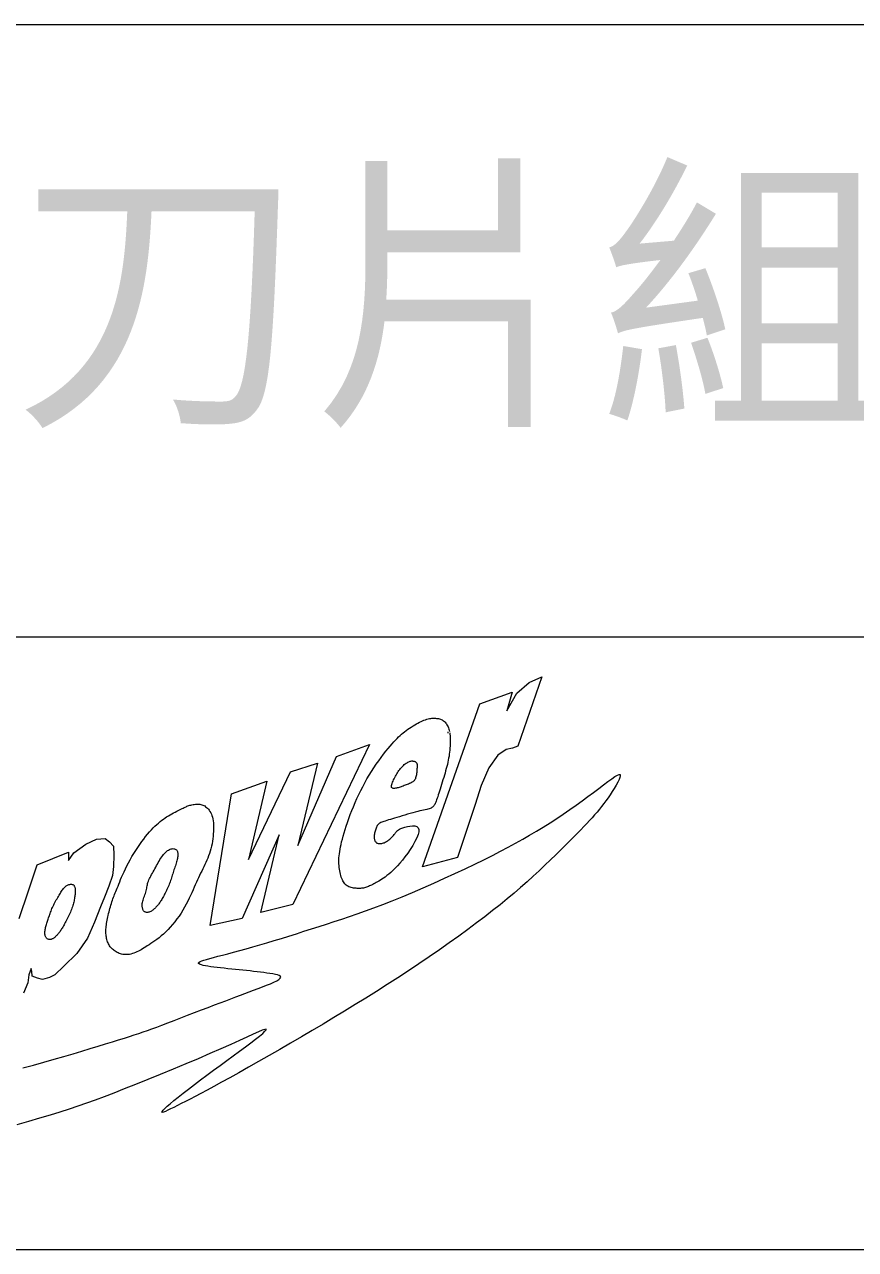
# Model space of a CAD drawing. Header units: millimetres. Extents: x 150 to 4305, y 150 to 3000.
# Drawn here: x 1158.7 to 1362.3, y 153.4 to 453.3 of the extents above; entities that cross this region are included whole.
import ezdxf
from ezdxf.enums import TextEntityAlignment as Align

# ---------------------------------------------------------------- set-up
doc = ezdxf.new("R2010")
doc.units = ezdxf.units.MM
doc.header["$LTSCALE"] = 15
for name, color, linetype, lineweight in [('圖框層', 7, 'Continuous', 20), ('標題 (ISO)', 7, 'Continuous', 40), ('輪廓線層', 7, 'Continuous', 13)]:
    doc.layers.add(name, color=color, linetype=linetype, lineweight=lineweight)
doc.styles.add('文字型式61', font='kaiu.ttf')
doc.styles.add('文字型式85', font='kaiu.ttf')
doc.styles.add('文字型式88', font='kaiu.ttf')

# ---------------------------------------------------------------- blocks, each defined once
blk = doc.blocks.new('標題欄框 ISO')
at = {"layer": '圖框層', "color": 7}
for p, q in [((85.948, 35.033), (362.948, 35.033)), ((85.948, 25.035), (202.948, 25.035)), ((85.948, 15.035), (362.948, 15.035))]:
    blk.add_line(p, q, dxfattribs=at)
at = {"layer": '輪廓線層', "color": 116}
for p, q in [((161.24, 24.118), (161.437, 24.289)), ((161.648, 24.381), (161.253, 23.252)), ((161.437, 24.289), (161.648, 24.381)), ((160.635, 23.941), (161.161, 24.131)), ((161.161, 24.132), (161.076, 23.83)), ((161.076, 23.83), (161.24, 24.118)), ((159.696, 21.282), (160.635, 23.941)), ((159.542, 23.582), (159.57, 23.599)), ((159.57, 23.599), (159.597, 23.614)), ((159.597, 23.614), (159.623, 23.629)), ((159.623, 23.629), (159.649, 23.642)), ((159.649, 23.642), (159.673, 23.654)), ((159.673, 23.654), (159.698, 23.665)), ((159.698, 23.665), (159.721, 23.674)), ((159.721, 23.674), (159.744, 23.683)), ((159.744, 23.683), (159.767, 23.69)), ((159.767, 23.69), (159.789, 23.696)), ((159.789, 23.696), (159.81, 23.701)), ((159.81, 23.701), (159.831, 23.704)), ((159.831, 23.704), (159.851, 23.707)), ((159.851, 23.707), (159.871, 23.708)), ((159.871, 23.708), (159.89, 23.708)), ((159.89, 23.708), (159.909, 23.708)), ((159.909, 23.708), (159.927, 23.706)), ((159.927, 23.706), (159.944, 23.704)), ((159.944, 23.704), (159.96, 23.701)), ((159.96, 23.701), (159.975, 23.697)), ((159.975, 23.697), (159.99, 23.692)), ((159.99, 23.692), (160.004, 23.687)), ((160.004, 23.687), (160.017, 23.68)), ((160.017, 23.68), (160.03, 23.672)), ((160.03, 23.672), (160.042, 23.663)), ((160.042, 23.663), (160.054, 23.653)), ((160.054, 23.653), (160.066, 23.642)), ((160.066, 23.642), (160.077, 23.629)), ((160.077, 23.629), (160.087, 23.616)), ((160.087, 23.616), (160.097, 23.601)), ((160.097, 23.601), (160.106, 23.585)), ((159.281, 23.379), (159.306, 23.403)), ((159.306, 23.403), (159.33, 23.425)), ((159.33, 23.425), (159.354, 23.447)), ((159.354, 23.447), (159.379, 23.467)), ((159.379, 23.467), (159.405, 23.487)), ((159.405, 23.487), (159.431, 23.507)), ((159.431, 23.507), (159.459, 23.527)), ((159.459, 23.527), (159.487, 23.546)), ((159.487, 23.546), (159.514, 23.564)), ((159.514, 23.564), (159.542, 23.582)), ((160.106, 23.585), (160.114, 23.569)), ((160.108, 23.486), (160.112, 23.465)), ((160.114, 23.569), (160.121, 23.551)), ((160.121, 23.551), (160.128, 23.532)), ((160.128, 23.532), (160.134, 23.512)), ((160.134, 23.512), (160.138, 23.492)), ((160.142, 23.47), (160.145, 23.447)), ((160.145, 23.447), (160.147, 23.423)), ((160.147, 23.423), (160.149, 23.398)), ((160.149, 23.398), (160.15, 23.372)), ((158.832, 23.281), (157.577, 20.666)), ((158.29, 23.081), (158.832, 23.281)), ((159.099, 23.169), (159.135, 23.214)), ((159.135, 23.214), (159.169, 23.254)), ((159.169, 23.254), (159.2, 23.291)), ((159.2, 23.291), (159.229, 23.323)), ((159.229, 23.323), (159.256, 23.352)), ((159.256, 23.352), (159.281, 23.379)), ((160.145, 23.222), (160.143, 23.189)), ((160.148, 23.254), (160.145, 23.222)), ((160.149, 23.285), (160.148, 23.254)), ((160.15, 23.315), (160.149, 23.285)), ((160.15, 23.372), (160.15, 23.344)), ((160.15, 23.344), (160.15, 23.315)), ((161.063, 23.199), (160.925, 23.107)), ((161.168, 23.219), (161.063, 23.199)), ((161.253, 23.252), (161.168, 23.219)), ((157.662, 21.628), (158.29, 23.081)), ((158.942, 22.959), (158.982, 23.015)), ((158.982, 23.015), (159.022, 23.069)), ((159.022, 23.069), (159.061, 23.121)), ((159.061, 23.121), (159.099, 23.169)), ((159.471, 22.997), (159.484, 23.002)), ((159.484, 23.002), (159.497, 23.006)), ((159.497, 23.006), (159.509, 23.008)), ((159.509, 23.008), (159.52, 23.01)), ((159.52, 23.01), (159.531, 23.01)), ((159.531, 23.01), (159.541, 23.009)), ((159.541, 23.009), (159.551, 23.008)), ((159.551, 23.008), (159.56, 23.006)), ((159.56, 23.006), (159.569, 23.003)), ((159.569, 23.003), (159.577, 22.999)), ((159.577, 22.999), (159.584, 22.995)), ((160.118, 23.022), (160.111, 22.988)), ((160.124, 23.056), (160.118, 23.022)), ((160.13, 23.089), (160.124, 23.056)), ((160.135, 23.123), (160.13, 23.089)), ((160.139, 23.156), (160.135, 23.123)), ((160.143, 23.189), (160.139, 23.156)), ((160.925, 23.107), (160.78, 22.897)), ((156.856, 21.4), (157.541, 22.832)), ((157.541, 22.832), (157.983, 22.974)), ((157.983, 22.974), (157.662, 21.628)), ((158.825, 22.779), (158.863, 22.84)), ((158.863, 22.84), (158.902, 22.9)), ((158.902, 22.9), (158.942, 22.959)), ((159.266, 22.78), (159.277, 22.799)), ((159.277, 22.799), (159.288, 22.818)), ((159.288, 22.818), (159.3, 22.837)), ((159.3, 22.837), (159.313, 22.855)), ((159.313, 22.855), (159.326, 22.872)), ((159.326, 22.872), (159.34, 22.889)), ((159.34, 22.889), (159.354, 22.906)), ((159.354, 22.906), (159.369, 22.921)), ((159.369, 22.921), (159.384, 22.936)), ((159.384, 22.936), (159.399, 22.95)), ((159.399, 22.95), (159.415, 22.962)), ((159.415, 22.962), (159.429, 22.973)), ((159.429, 22.973), (159.444, 22.982)), ((159.444, 22.982), (159.458, 22.99)), ((159.458, 22.99), (159.471, 22.997)), ((159.584, 22.995), (159.59, 22.99)), ((159.59, 22.99), (159.596, 22.985)), ((159.596, 22.985), (159.6, 22.979)), ((159.6, 22.803), (159.597, 22.784)), ((159.6, 22.979), (159.604, 22.972)), ((159.602, 22.823), (159.6, 22.803)), ((159.604, 22.843), (159.602, 22.823)), ((159.604, 22.972), (159.606, 22.965)), ((159.606, 22.862), (159.604, 22.843)), ((159.606, 22.965), (159.608, 22.957)), ((159.607, 22.88), (159.606, 22.862)), ((159.608, 22.897), (159.607, 22.88)), ((159.608, 22.957), (159.609, 22.948)), ((159.609, 22.912), (159.608, 22.897)), ((159.609, 22.948), (159.61, 22.937)), ((159.61, 22.926), (159.609, 22.912)), ((159.61, 22.937), (159.61, 22.926)), ((160.065, 22.813), (160.054, 22.776)), ((160.075, 22.849), (160.065, 22.813)), ((160.085, 22.885), (160.075, 22.849)), ((160.094, 22.92), (160.085, 22.885)), ((160.103, 22.954), (160.094, 22.92)), ((160.111, 22.988), (160.103, 22.954)), ((160.78, 22.897), (160.655, 22.608)), ((156.578, 22.476), (157.156, 22.682)), ((157.156, 22.682), (156.856, 21.4)), ((158.72, 22.59), (158.754, 22.654)), ((158.754, 22.654), (158.789, 22.717)), ((158.789, 22.717), (158.825, 22.779)), ((159.189, 22.597), (159.191, 22.611)), ((159.191, 22.611), (159.195, 22.627)), ((159.195, 22.627), (159.201, 22.644)), ((159.201, 22.644), (159.208, 22.662)), ((159.208, 22.662), (159.216, 22.681)), ((159.216, 22.681), (159.225, 22.701)), ((159.225, 22.701), (159.235, 22.721)), ((159.235, 22.721), (159.245, 22.741)), ((159.245, 22.741), (159.256, 22.761)), ((159.256, 22.761), (159.266, 22.78)), ((159.379, 22.601), (159.362, 22.595)), ((159.396, 22.608), (159.379, 22.601)), ((159.414, 22.614), (159.396, 22.608)), ((159.431, 22.62), (159.414, 22.614)), ((159.449, 22.627), (159.431, 22.62)), ((159.466, 22.633), (159.449, 22.627)), ((159.483, 22.64), (159.466, 22.633)), ((159.499, 22.647), (159.483, 22.64)), ((159.514, 22.654), (159.499, 22.647)), ((159.527, 22.662), (159.514, 22.654)), ((159.539, 22.67), (159.527, 22.662)), ((159.55, 22.678), (159.539, 22.67)), ((159.559, 22.687), (159.55, 22.678)), ((159.567, 22.697), (159.559, 22.687)), ((159.574, 22.708), (159.567, 22.697)), ((159.58, 22.72), (159.574, 22.708)), ((159.585, 22.733), (159.58, 22.72)), ((159.59, 22.749), (159.585, 22.733)), ((159.594, 22.766), (159.59, 22.749)), ((159.597, 22.784), (159.594, 22.766)), ((160.008, 22.624), (159.996, 22.587)), ((160.019, 22.662), (160.008, 22.624)), ((160.031, 22.7), (160.019, 22.662)), ((160.043, 22.738), (160.031, 22.7)), ((160.054, 22.776), (160.043, 22.738)), ((160.655, 22.608), (160.557, 22.3)), ((156.229, 20.324), (156.578, 22.476)), ((158.626, 22.395), (158.656, 22.461)), ((158.656, 22.461), (158.687, 22.526)), ((158.687, 22.526), (158.72, 22.59)), ((159.19, 22.586), (159.189, 22.597)), ((159.193, 22.577), (159.19, 22.586)), ((159.199, 22.57), (159.193, 22.577)), ((159.208, 22.565), (159.199, 22.57)), ((159.218, 22.563), (159.208, 22.565)), ((159.229, 22.562), (159.218, 22.563)), ((159.242, 22.562), (159.229, 22.562)), ((159.255, 22.564), (159.242, 22.562)), ((159.27, 22.566), (159.255, 22.564)), ((159.284, 22.57), (159.27, 22.566)), ((159.299, 22.574), (159.284, 22.57)), ((159.315, 22.579), (159.299, 22.574)), ((159.33, 22.584), (159.315, 22.579)), ((159.346, 22.589), (159.33, 22.584)), ((159.362, 22.595), (159.346, 22.589)), ((159.936, 22.401), (159.928, 22.377)), ((159.945, 22.427), (159.936, 22.401)), ((159.954, 22.455), (159.945, 22.427)), ((159.964, 22.486), (159.954, 22.455)), ((159.974, 22.518), (159.964, 22.486)), ((159.985, 22.552), (159.974, 22.518)), ((159.996, 22.587), (159.985, 22.552)), ((155.682, 22.189), (155.707, 22.201)), ((155.707, 22.201), (155.73, 22.212)), ((155.73, 22.212), (155.752, 22.223)), ((155.752, 22.223), (155.771, 22.233)), ((155.771, 22.233), (155.789, 22.242)), ((155.789, 22.242), (155.805, 22.25)), ((155.805, 22.25), (155.82, 22.257)), ((155.82, 22.257), (155.835, 22.264)), ((155.835, 22.264), (155.85, 22.271)), ((155.85, 22.271), (155.865, 22.277)), ((155.865, 22.277), (155.88, 22.282)), ((155.88, 22.282), (155.897, 22.287)), ((155.897, 22.287), (155.914, 22.291)), ((155.914, 22.291), (155.932, 22.296)), ((155.932, 22.296), (155.95, 22.299)), ((155.95, 22.299), (155.969, 22.302)), ((155.969, 22.302), (155.988, 22.304)), ((155.988, 22.304), (156.006, 22.305)), ((156.006, 22.305), (156.024, 22.305)), ((156.024, 22.305), (156.042, 22.305)), ((156.042, 22.305), (156.059, 22.303)), ((156.059, 22.303), (156.076, 22.3)), ((156.076, 22.3), (156.092, 22.296)), ((156.092, 22.296), (156.108, 22.29)), ((156.108, 22.29), (156.124, 22.283)), ((156.124, 22.283), (156.14, 22.275)), ((156.14, 22.275), (156.155, 22.264)), ((156.155, 22.264), (156.17, 22.253)), ((156.17, 22.253), (156.185, 22.239)), ((156.185, 22.239), (156.2, 22.223)), ((156.2, 22.223), (156.213, 22.206)), ((156.213, 22.206), (156.226, 22.187)), ((158.518, 22.134), (158.543, 22.199)), ((158.543, 22.199), (158.569, 22.264)), ((158.569, 22.264), (158.597, 22.33)), ((158.597, 22.33), (158.626, 22.395)), ((159.685, 22.202), (159.653, 22.195)), ((159.715, 22.209), (159.685, 22.202)), ((159.741, 22.215), (159.715, 22.209)), ((159.765, 22.22), (159.741, 22.215)), ((159.786, 22.225), (159.765, 22.22)), ((159.805, 22.23), (159.786, 22.225)), ((159.821, 22.236), (159.805, 22.23)), ((159.836, 22.242), (159.821, 22.236)), ((159.849, 22.248), (159.836, 22.242)), ((159.86, 22.256), (159.849, 22.248)), ((159.87, 22.265), (159.86, 22.256)), ((159.88, 22.276), (159.87, 22.265)), ((159.888, 22.287), (159.88, 22.276)), ((159.896, 22.301), (159.888, 22.287)), ((159.904, 22.317), (159.896, 22.301)), ((159.912, 22.335), (159.904, 22.317)), ((159.92, 22.355), (159.912, 22.335)), ((159.928, 22.377), (159.92, 22.355)), ((160.557, 22.3), (160.267, 21.433)), ((155.384, 21.997), (155.411, 22.02)), ((155.411, 22.02), (155.438, 22.042)), ((155.438, 22.042), (155.465, 22.062)), ((155.465, 22.062), (155.492, 22.081)), ((155.492, 22.081), (155.518, 22.099)), ((155.518, 22.099), (155.546, 22.115)), ((155.546, 22.115), (155.573, 22.132)), ((155.573, 22.132), (155.601, 22.147)), ((155.601, 22.147), (155.629, 22.162)), ((155.629, 22.162), (155.656, 22.176)), ((155.656, 22.176), (155.682, 22.189)), ((156.226, 22.187), (156.238, 22.166)), ((156.238, 22.166), (156.249, 22.143)), ((156.249, 22.143), (156.258, 22.118)), ((156.258, 22.118), (156.266, 22.092)), ((156.266, 22.092), (156.272, 22.063)), ((156.272, 22.063), (156.277, 22.033)), ((156.277, 22.033), (156.281, 22.001)), ((156.281, 22.001), (156.283, 21.968)), ((158.452, 21.948), (158.473, 22.008)), ((158.473, 22.008), (158.495, 22.07)), ((158.495, 22.07), (158.518, 22.134)), ((159.015, 22.003), (159.002, 21.997)), ((159.03, 22.009), (159.015, 22.003)), ((159.047, 22.016), (159.03, 22.009)), ((159.067, 22.023), (159.047, 22.016)), ((159.089, 22.03), (159.067, 22.023)), ((159.114, 22.038), (159.089, 22.03)), ((159.142, 22.047), (159.114, 22.038)), ((159.172, 22.056), (159.142, 22.047)), ((159.205, 22.066), (159.172, 22.056)), ((159.241, 22.076), (159.205, 22.066)), ((159.279, 22.088), (159.241, 22.076)), ((159.32, 22.1), (159.279, 22.088)), ((159.363, 22.113), (159.32, 22.1)), ((159.407, 22.126), (159.363, 22.113)), ((159.451, 22.139), (159.407, 22.126)), ((159.495, 22.152), (159.451, 22.139)), ((159.538, 22.165), (159.495, 22.152)), ((159.579, 22.176), (159.538, 22.165)), ((159.618, 22.186), (159.579, 22.176)), ((159.653, 22.195), (159.618, 22.186)), ((155.174, 21.776), (155.206, 21.815)), ((155.206, 21.815), (155.237, 21.851)), ((155.237, 21.851), (155.268, 21.884)), ((155.268, 21.884), (155.298, 21.916)), ((155.298, 21.916), (155.327, 21.945)), ((155.327, 21.945), (155.356, 21.972)), ((155.356, 21.972), (155.384, 21.997)), ((156.28, 21.82), (156.276, 21.78)), ((156.282, 21.859), (156.28, 21.82)), ((156.284, 21.897), (156.282, 21.859)), ((156.283, 21.968), (156.284, 21.933)), ((156.284, 21.933), (156.284, 21.897)), ((157.356, 21.806), (156.749, 20.438)), ((157.056, 20.538), (157.356, 21.806)), ((158.401, 21.784), (158.417, 21.836)), ((158.417, 21.836), (158.433, 21.89)), ((158.433, 21.89), (158.452, 21.948)), ((158.91, 21.799), (158.909, 21.785)), ((158.912, 21.814), (158.91, 21.799)), ((158.915, 21.83), (158.912, 21.814)), ((158.918, 21.846), (158.915, 21.83)), ((158.922, 21.863), (158.918, 21.846)), ((158.927, 21.879), (158.922, 21.863)), ((158.932, 21.896), (158.927, 21.879)), ((158.938, 21.912), (158.932, 21.896)), ((158.944, 21.927), (158.938, 21.912)), ((158.951, 21.941), (158.944, 21.927)), ((158.958, 21.954), (158.951, 21.941)), ((158.965, 21.965), (158.958, 21.954)), ((158.973, 21.974), (158.965, 21.965)), ((158.981, 21.982), (158.973, 21.974)), ((158.991, 21.99), (158.981, 21.982)), ((159.002, 21.997), (158.991, 21.99)), ((159.223, 21.795), (159.233, 21.808)), ((159.233, 21.808), (159.243, 21.82)), ((159.243, 21.82), (159.252, 21.832)), ((159.252, 21.832), (159.261, 21.844)), ((159.261, 21.844), (159.269, 21.855)), ((159.269, 21.855), (159.278, 21.866)), ((159.278, 21.866), (159.289, 21.877)), ((159.289, 21.877), (159.304, 21.888)), ((159.304, 21.888), (159.322, 21.898)), ((159.322, 21.898), (159.345, 21.909)), ((159.345, 21.909), (159.374, 21.92)), ((159.374, 21.92), (159.41, 21.931)), ((159.41, 21.931), (159.45, 21.941)), ((159.45, 21.941), (159.492, 21.948)), ((159.492, 21.948), (159.533, 21.951)), ((159.533, 21.951), (159.571, 21.949)), ((159.571, 21.949), (159.603, 21.939)), ((159.603, 21.939), (159.626, 21.921)), ((159.626, 21.808), (159.604, 21.753)), ((159.626, 21.921), (159.639, 21.894)), ((159.638, 21.855), (159.626, 21.808)), ((159.639, 21.894), (159.638, 21.855)), ((154.004, 21.512), (154.197, 21.654)), ((154.197, 21.654), (154.373, 21.732)), ((154.373, 21.732), (154.513, 21.742)), ((154.513, 21.742), (154.586, 21.689)), ((154.586, 21.689), (154.648, 21.617)), ((154.648, 21.617), (154.656, 21.471)), ((155.014, 21.551), (155.046, 21.6)), ((155.046, 21.6), (155.078, 21.648)), ((155.078, 21.648), (155.11, 21.693)), ((155.11, 21.693), (155.143, 21.736)), ((155.143, 21.736), (155.174, 21.776)), ((156.251, 21.617), (156.241, 21.577)), ((156.259, 21.658), (156.251, 21.617)), ((156.266, 21.699), (156.259, 21.658)), ((156.272, 21.74), (156.266, 21.699)), ((156.276, 21.78), (156.272, 21.74)), ((158.35, 21.568), (158.357, 21.607)), ((158.357, 21.607), (158.366, 21.648)), ((158.366, 21.648), (158.376, 21.691)), ((158.376, 21.691), (158.388, 21.736)), ((158.388, 21.736), (158.401, 21.784)), ((158.909, 21.785), (158.909, 21.771)), ((158.909, 21.771), (158.909, 21.758)), ((158.909, 21.758), (158.91, 21.746)), ((158.91, 21.746), (158.912, 21.735)), ((158.912, 21.735), (158.914, 21.724)), ((158.914, 21.724), (158.917, 21.714)), ((158.917, 21.714), (158.921, 21.704)), ((158.921, 21.704), (158.926, 21.696)), ((158.926, 21.696), (158.932, 21.688)), ((158.932, 21.688), (158.938, 21.681)), ((158.938, 21.681), (158.945, 21.675)), ((158.945, 21.675), (158.953, 21.67)), ((158.953, 21.67), (158.962, 21.666)), ((158.962, 21.666), (158.972, 21.663)), ((158.972, 21.663), (158.983, 21.662)), ((158.983, 21.662), (158.995, 21.661)), ((158.995, 21.661), (159.007, 21.661)), ((159.007, 21.661), (159.019, 21.662)), ((159.019, 21.662), (159.032, 21.664)), ((159.032, 21.664), (159.045, 21.667)), ((159.045, 21.667), (159.058, 21.671)), ((159.058, 21.671), (159.071, 21.676)), ((159.071, 21.676), (159.085, 21.682)), ((159.085, 21.682), (159.098, 21.688)), ((159.098, 21.688), (159.111, 21.696)), ((159.111, 21.696), (159.123, 21.704)), ((159.123, 21.704), (159.136, 21.713)), ((159.136, 21.713), (159.149, 21.723)), ((159.149, 21.723), (159.162, 21.733)), ((159.162, 21.733), (159.175, 21.745)), ((159.175, 21.745), (159.187, 21.757)), ((159.187, 21.757), (159.199, 21.769)), ((159.199, 21.769), (159.211, 21.782)), ((159.211, 21.782), (159.223, 21.795)), ((159.538, 21.63), (159.498, 21.567)), ((159.574, 21.693), (159.538, 21.63)), ((159.604, 21.753), (159.574, 21.693)), ((153.405, 21.314), (153.916, 21.519)), ((153.916, 21.519), (153.916, 21.386)), ((153.916, 21.386), (154.004, 21.512)), ((154.656, 21.471), (154.648, 21.286)), ((154.923, 21.397), (154.952, 21.449)), ((154.952, 21.449), (154.983, 21.5)), ((154.983, 21.5), (155.014, 21.551)), ((155.395, 21.375), (155.409, 21.399)), ((155.409, 21.399), (155.423, 21.422)), ((155.423, 21.422), (155.438, 21.444)), ((155.438, 21.444), (155.453, 21.465)), ((155.453, 21.465), (155.468, 21.484)), ((155.468, 21.484), (155.483, 21.502)), ((155.483, 21.502), (155.499, 21.518)), ((155.499, 21.518), (155.515, 21.533)), ((155.515, 21.533), (155.531, 21.546)), ((155.531, 21.546), (155.546, 21.556)), ((155.546, 21.556), (155.562, 21.565)), ((155.562, 21.565), (155.578, 21.571)), ((155.578, 21.571), (155.594, 21.576)), ((155.594, 21.576), (155.609, 21.578)), ((155.609, 21.578), (155.623, 21.579)), ((155.623, 21.579), (155.636, 21.578)), ((155.636, 21.578), (155.648, 21.576)), ((155.648, 21.576), (155.659, 21.572)), ((155.659, 21.572), (155.669, 21.567)), ((155.669, 21.567), (155.677, 21.56)), ((155.677, 21.56), (155.684, 21.553)), ((155.684, 21.553), (155.689, 21.544)), ((155.689, 21.4), (155.684, 21.382)), ((155.689, 21.544), (155.694, 21.534)), ((155.693, 21.419), (155.689, 21.4)), ((155.696, 21.436), (155.693, 21.419)), ((155.694, 21.534), (155.697, 21.522)), ((155.698, 21.452), (155.696, 21.436)), ((155.697, 21.522), (155.699, 21.51)), ((155.7, 21.468), (155.698, 21.452)), ((155.699, 21.51), (155.7, 21.497)), ((155.7, 21.497), (155.7, 21.483)), ((155.7, 21.483), (155.7, 21.468)), ((156.189, 21.425), (156.174, 21.389)), ((156.204, 21.462), (156.189, 21.425)), ((156.217, 21.499), (156.204, 21.462)), ((156.23, 21.538), (156.217, 21.499)), ((156.241, 21.577), (156.23, 21.538)), ((158.332, 21.394), (158.333, 21.427)), ((158.333, 21.427), (158.336, 21.46)), ((158.336, 21.46), (158.339, 21.495)), ((158.339, 21.495), (158.344, 21.531)), ((158.344, 21.531), (158.35, 21.568)), ((159.411, 21.445), (159.369, 21.391)), ((159.455, 21.504), (159.411, 21.445)), ((159.498, 21.567), (159.455, 21.504)), ((160.268, 21.432), (159.695, 21.283)), ((153.264, 20.889), (153.405, 21.314)), ((154.648, 21.286), (154.631, 21.138)), ((154.801, 21.156), (154.822, 21.201)), ((154.822, 21.201), (154.844, 21.247)), ((154.844, 21.247), (154.868, 21.296)), ((154.868, 21.296), (154.895, 21.346)), ((154.895, 21.346), (154.923, 21.397)), ((155.286, 21.178), (155.299, 21.201)), ((155.299, 21.201), (155.313, 21.225)), ((155.313, 21.225), (155.327, 21.25)), ((155.327, 21.25), (155.34, 21.275)), ((155.34, 21.275), (155.354, 21.301)), ((155.354, 21.301), (155.368, 21.326)), ((155.368, 21.326), (155.381, 21.351)), ((155.381, 21.351), (155.395, 21.375)), ((155.631, 21.211), (155.624, 21.189)), ((155.638, 21.233), (155.631, 21.211)), ((155.646, 21.256), (155.638, 21.233)), ((155.653, 21.278), (155.646, 21.256)), ((155.66, 21.299), (155.653, 21.278)), ((155.667, 21.321), (155.66, 21.299)), ((155.673, 21.342), (155.667, 21.321)), ((155.679, 21.362), (155.673, 21.342)), ((155.684, 21.382), (155.679, 21.362)), ((156.09, 21.213), (156.073, 21.178)), ((156.107, 21.248), (156.09, 21.213)), ((156.124, 21.283), (156.107, 21.248)), ((156.141, 21.318), (156.124, 21.283)), ((156.157, 21.354), (156.141, 21.318)), ((156.174, 21.389), (156.157, 21.354)), ((158.331, 21.362), (158.332, 21.394)), ((158.332, 21.332), (158.331, 21.362)), ((158.334, 21.302), (158.332, 21.332)), ((158.336, 21.272), (158.334, 21.302)), ((158.34, 21.244), (158.336, 21.272)), ((158.345, 21.216), (158.34, 21.244)), ((158.35, 21.189), (158.345, 21.216)), ((159.214, 21.223), (159.18, 21.191)), ((159.251, 21.258), (159.214, 21.223)), ((159.288, 21.298), (159.251, 21.258)), ((159.328, 21.342), (159.288, 21.298)), ((159.369, 21.391), (159.328, 21.342)), ((154.631, 21.138), (154.571, 20.968)), ((154.724, 20.967), (154.737, 21.001)), ((154.737, 21.001), (154.751, 21.036)), ((154.751, 21.036), (154.766, 21.074)), ((154.766, 21.074), (154.783, 21.114)), ((154.783, 21.114), (154.801, 21.156)), ((155.203, 20.99), (155.207, 21.009)), ((155.207, 21.009), (155.212, 21.028)), ((155.212, 21.028), (155.219, 21.048)), ((155.219, 21.048), (155.227, 21.068)), ((155.227, 21.068), (155.236, 21.089)), ((155.236, 21.089), (155.247, 21.11)), ((155.247, 21.11), (155.259, 21.132)), ((155.259, 21.132), (155.272, 21.155)), ((155.272, 21.155), (155.286, 21.178)), ((155.568, 21.018), (155.559, 20.997)), ((155.575, 21.039), (155.568, 21.018)), ((155.583, 21.06), (155.575, 21.039)), ((155.59, 21.081), (155.583, 21.06)), ((155.597, 21.103), (155.59, 21.081)), ((155.604, 21.124), (155.597, 21.103)), ((155.61, 21.146), (155.604, 21.124)), ((155.617, 21.167), (155.61, 21.146)), ((155.624, 21.189), (155.617, 21.167)), ((156.004, 21.029), (155.986, 20.989)), ((156.022, 21.067), (156.004, 21.029)), ((156.039, 21.105), (156.022, 21.067)), ((156.056, 21.142), (156.039, 21.105)), ((156.073, 21.178), (156.056, 21.142)), ((158.357, 21.163), (158.35, 21.189)), ((158.364, 21.138), (158.357, 21.163)), ((158.371, 21.115), (158.364, 21.138)), ((158.38, 21.092), (158.371, 21.115)), ((158.388, 21.072), (158.38, 21.092)), ((158.398, 21.053), (158.388, 21.072)), ((158.407, 21.035), (158.398, 21.053)), ((158.417, 21.02), (158.407, 21.035)), ((158.428, 21.006), (158.417, 21.02)), ((158.439, 20.994), (158.428, 21.006)), ((158.903, 21.004), (158.884, 20.994)), ((158.922, 21.014), (158.903, 21.004)), ((158.942, 21.024), (158.922, 21.014)), ((158.963, 21.036), (158.942, 21.024)), ((158.985, 21.048), (158.963, 21.036)), ((159.009, 21.062), (158.985, 21.048)), ((159.033, 21.078), (159.009, 21.062)), ((159.059, 21.095), (159.033, 21.078)), ((159.086, 21.115), (159.059, 21.095)), ((159.116, 21.138), (159.086, 21.115)), ((159.147, 21.163), (159.116, 21.138)), ((159.18, 21.191), (159.147, 21.163)), ((153.111, 20.441), (153.264, 20.889)), ((153.738, 20.781), (153.749, 20.8)), ((153.749, 20.8), (153.76, 20.818)), ((153.76, 20.818), (153.771, 20.836)), ((153.771, 20.836), (153.782, 20.854)), ((153.782, 20.854), (153.792, 20.87)), ((153.792, 20.87), (153.802, 20.886)), ((153.802, 20.886), (153.812, 20.901)), ((153.812, 20.901), (153.822, 20.914)), ((153.822, 20.914), (153.832, 20.927)), ((153.832, 20.927), (153.843, 20.939)), ((153.843, 20.939), (153.853, 20.95)), ((153.853, 20.95), (153.864, 20.96)), ((153.864, 20.96), (153.875, 20.969)), ((153.875, 20.969), (153.887, 20.976)), ((153.887, 20.976), (153.899, 20.983)), ((153.899, 20.983), (153.911, 20.988)), ((153.911, 20.988), (153.922, 20.992)), ((153.922, 20.992), (153.934, 20.995)), ((153.934, 20.995), (153.945, 20.997)), ((153.945, 20.997), (153.955, 20.998)), ((153.955, 20.998), (153.964, 20.998)), ((153.964, 20.998), (153.973, 20.996)), ((153.973, 20.996), (153.981, 20.994)), ((153.981, 20.994), (153.988, 20.991)), ((153.988, 20.991), (153.995, 20.986)), ((153.995, 20.986), (154, 20.981)), ((154, 20.981), (154.005, 20.975)), ((154.005, 20.975), (154.01, 20.968)), ((154.01, 20.968), (154.013, 20.96)), ((154.013, 20.96), (154.017, 20.951)), ((154.017, 20.951), (154.019, 20.942)), ((154.02, 20.812), (154.018, 20.796)), ((154.019, 20.942), (154.021, 20.931)), ((154.022, 20.828), (154.02, 20.812)), ((154.021, 20.931), (154.023, 20.921)), ((154.023, 20.843), (154.022, 20.828)), ((154.023, 20.921), (154.024, 20.909)), ((154.024, 20.857), (154.023, 20.843)), ((154.024, 20.909), (154.025, 20.897)), ((154.025, 20.871), (154.024, 20.857)), ((154.025, 20.897), (154.025, 20.884)), ((154.025, 20.884), (154.025, 20.871)), ((154.571, 20.968), (154.503, 20.785)), ((154.649, 20.784), (154.659, 20.807)), ((154.659, 20.807), (154.668, 20.831)), ((154.668, 20.831), (154.678, 20.855)), ((154.678, 20.855), (154.689, 20.881)), ((154.689, 20.881), (154.7, 20.908)), ((154.7, 20.908), (154.711, 20.936)), ((154.711, 20.936), (154.724, 20.967)), ((155.147, 20.78), (155.155, 20.802)), ((155.155, 20.802), (155.163, 20.825)), ((155.163, 20.825), (155.171, 20.847)), ((155.171, 20.847), (155.178, 20.869)), ((155.178, 20.869), (155.185, 20.891)), ((155.185, 20.891), (155.19, 20.911)), ((155.19, 20.911), (155.193, 20.932)), ((155.193, 20.932), (155.197, 20.951)), ((155.197, 20.951), (155.2, 20.97)), ((155.2, 20.97), (155.203, 20.99)), ((155.465, 20.799), (155.456, 20.782)), ((155.475, 20.817), (155.465, 20.799)), ((155.484, 20.835), (155.475, 20.817)), ((155.494, 20.854), (155.484, 20.835)), ((155.503, 20.873), (155.494, 20.854)), ((155.513, 20.893), (155.503, 20.873)), ((155.523, 20.913), (155.513, 20.893)), ((155.532, 20.934), (155.523, 20.913)), ((155.541, 20.955), (155.532, 20.934)), ((155.551, 20.976), (155.541, 20.955)), ((155.559, 20.997), (155.551, 20.976)), ((155.909, 20.815), (155.887, 20.768)), ((155.929, 20.86), (155.909, 20.815)), ((155.949, 20.905), (155.929, 20.86)), ((155.968, 20.948), (155.949, 20.905)), ((155.986, 20.989), (155.968, 20.948)), ((158.451, 20.983), (158.439, 20.994)), ((158.465, 20.973), (158.451, 20.983)), ((158.48, 20.965), (158.465, 20.973)), ((158.496, 20.957), (158.48, 20.965)), ((158.513, 20.951), (158.496, 20.957)), ((158.532, 20.945), (158.513, 20.951)), ((158.551, 20.94), (158.532, 20.945)), ((158.571, 20.936), (158.551, 20.94)), ((158.592, 20.933), (158.571, 20.936)), ((158.612, 20.931), (158.592, 20.933)), ((158.632, 20.929), (158.612, 20.931)), ((158.651, 20.928), (158.632, 20.929)), ((158.669, 20.928), (158.651, 20.928)), ((158.686, 20.929), (158.669, 20.928)), ((158.703, 20.931), (158.686, 20.929)), ((158.719, 20.933), (158.703, 20.931)), ((158.735, 20.936), (158.719, 20.933)), ((158.75, 20.94), (158.735, 20.936)), ((158.766, 20.944), (158.75, 20.94)), ((158.781, 20.949), (158.766, 20.944)), ((158.797, 20.955), (158.781, 20.949)), ((158.814, 20.962), (158.797, 20.955)), ((158.831, 20.969), (158.814, 20.962)), ((158.848, 20.977), (158.831, 20.969)), ((158.866, 20.985), (158.848, 20.977)), ((158.884, 20.994), (158.866, 20.985)), ((153.637, 20.579), (153.645, 20.599)), ((153.645, 20.599), (153.654, 20.619)), ((153.654, 20.619), (153.663, 20.64)), ((153.663, 20.64), (153.673, 20.66)), ((153.673, 20.66), (153.683, 20.68)), ((153.683, 20.68), (153.694, 20.701)), ((153.694, 20.701), (153.705, 20.721)), ((153.705, 20.721), (153.716, 20.741)), ((153.716, 20.741), (153.727, 20.761)), ((153.727, 20.761), (153.738, 20.781)), ((153.971, 20.606), (153.963, 20.585)), ((153.978, 20.627), (153.971, 20.606)), ((153.985, 20.648), (153.978, 20.627)), ((153.991, 20.668), (153.985, 20.648)), ((153.996, 20.688), (153.991, 20.668)), ((154.001, 20.707), (153.996, 20.688)), ((154.005, 20.726), (154.001, 20.707)), ((154.009, 20.745), (154.005, 20.726)), ((154.012, 20.763), (154.009, 20.745)), ((154.015, 20.78), (154.012, 20.763)), ((154.018, 20.796), (154.015, 20.78)), ((154.438, 20.628), (154.342, 20.378)), ((154.503, 20.785), (154.438, 20.628)), ((154.584, 20.574), (154.592, 20.602)), ((154.592, 20.602), (154.599, 20.63)), ((154.599, 20.63), (154.607, 20.657)), ((154.607, 20.657), (154.615, 20.684)), ((154.615, 20.684), (154.623, 20.711)), ((154.623, 20.711), (154.632, 20.736)), ((154.632, 20.736), (154.64, 20.76)), ((154.64, 20.76), (154.649, 20.784)), ((155.117, 20.654), (155.118, 20.668)), ((155.118, 20.64), (155.117, 20.654)), ((155.118, 20.668), (155.12, 20.684)), ((155.119, 20.628), (155.118, 20.64)), ((155.121, 20.616), (155.119, 20.628)), ((155.12, 20.684), (155.123, 20.701)), ((155.124, 20.605), (155.121, 20.616)), ((155.123, 20.701), (155.127, 20.719)), ((155.127, 20.594), (155.124, 20.605)), ((155.127, 20.719), (155.133, 20.738)), ((155.133, 20.738), (155.139, 20.759)), ((155.139, 20.759), (155.147, 20.78)), ((155.324, 20.604), (155.313, 20.594)), ((155.334, 20.614), (155.324, 20.604)), ((155.344, 20.624), (155.334, 20.614)), ((155.354, 20.635), (155.344, 20.624)), ((155.364, 20.646), (155.354, 20.635)), ((155.374, 20.657), (155.364, 20.646)), ((155.383, 20.669), (155.374, 20.657)), ((155.392, 20.68), (155.383, 20.669)), ((155.402, 20.693), (155.392, 20.68)), ((155.411, 20.706), (155.402, 20.693)), ((155.42, 20.72), (155.411, 20.706)), ((155.429, 20.734), (155.42, 20.72)), ((155.438, 20.749), (155.429, 20.734)), ((155.447, 20.765), (155.438, 20.749)), ((155.456, 20.782), (155.447, 20.765)), ((155.812, 20.625), (155.784, 20.576)), ((155.839, 20.673), (155.812, 20.625)), ((155.864, 20.721), (155.839, 20.673)), ((155.887, 20.768), (155.864, 20.721)), ((157.577, 20.666), (157.056, 20.538)), ((153.574, 20.394), (153.579, 20.412)), ((153.579, 20.412), (153.585, 20.43)), ((153.585, 20.43), (153.59, 20.448)), ((153.59, 20.448), (153.596, 20.466)), ((153.596, 20.466), (153.602, 20.484)), ((153.602, 20.484), (153.608, 20.502)), ((153.608, 20.502), (153.614, 20.521)), ((153.614, 20.521), (153.621, 20.54)), ((153.621, 20.54), (153.629, 20.56)), ((153.629, 20.56), (153.637, 20.579)), ((153.883, 20.413), (153.873, 20.392)), ((153.894, 20.434), (153.883, 20.413)), ((153.904, 20.455), (153.894, 20.434)), ((153.915, 20.477), (153.904, 20.455)), ((153.925, 20.498), (153.915, 20.477)), ((153.935, 20.52), (153.925, 20.498)), ((153.945, 20.542), (153.935, 20.52)), ((153.954, 20.563), (153.945, 20.542)), ((153.963, 20.585), (153.954, 20.563)), ((154.541, 20.384), (154.546, 20.41)), ((154.546, 20.41), (154.552, 20.437)), ((154.552, 20.437), (154.557, 20.463)), ((154.557, 20.463), (154.564, 20.49)), ((154.564, 20.49), (154.57, 20.518)), ((154.57, 20.518), (154.577, 20.546)), ((154.577, 20.546), (154.584, 20.574)), ((155.131, 20.584), (155.127, 20.594)), ((155.136, 20.575), (155.131, 20.584)), ((155.141, 20.566), (155.136, 20.575)), ((155.147, 20.559), (155.141, 20.566)), ((155.153, 20.553), (155.147, 20.559)), ((155.161, 20.547), (155.153, 20.553)), ((155.169, 20.543), (155.161, 20.547)), ((155.178, 20.54), (155.169, 20.543)), ((155.188, 20.538), (155.178, 20.54)), ((155.199, 20.538), (155.188, 20.538)), ((155.21, 20.539), (155.199, 20.538)), ((155.221, 20.541), (155.21, 20.539)), ((155.233, 20.544), (155.221, 20.541)), ((155.245, 20.548), (155.233, 20.544)), ((155.257, 20.554), (155.245, 20.548)), ((155.268, 20.56), (155.257, 20.554)), ((155.28, 20.567), (155.268, 20.56)), ((155.291, 20.576), (155.28, 20.567)), ((155.302, 20.584), (155.291, 20.576)), ((155.313, 20.594), (155.302, 20.584)), ((155.687, 20.431), (155.651, 20.385)), ((155.721, 20.479), (155.687, 20.431)), ((155.753, 20.527), (155.721, 20.479)), ((155.784, 20.576), (155.753, 20.527)), ((156.749, 20.438), (156.229, 20.324)), ((153.529, 20.21), (153.53, 20.226)), ((153.529, 20.195), (153.529, 20.21)), ((153.53, 20.226), (153.531, 20.242)), ((153.531, 20.242), (153.534, 20.258)), ((153.534, 20.258), (153.537, 20.274)), ((153.537, 20.274), (153.541, 20.291)), ((153.541, 20.291), (153.546, 20.308)), ((153.546, 20.308), (153.551, 20.325)), ((153.551, 20.325), (153.556, 20.342)), ((153.556, 20.342), (153.562, 20.36)), ((153.562, 20.36), (153.568, 20.377)), ((153.568, 20.377), (153.574, 20.394)), ((153.758, 20.204), (153.749, 20.193)), ((153.767, 20.216), (153.758, 20.204)), ((153.776, 20.228), (153.767, 20.216)), ((153.785, 20.24), (153.776, 20.228)), ((153.794, 20.253), (153.785, 20.24)), ((153.803, 20.267), (153.794, 20.253)), ((153.813, 20.283), (153.803, 20.267)), ((153.823, 20.299), (153.813, 20.283)), ((153.832, 20.316), (153.823, 20.299)), ((153.842, 20.334), (153.832, 20.316)), ((153.852, 20.353), (153.842, 20.334)), ((153.863, 20.372), (153.852, 20.353)), ((153.873, 20.392), (153.863, 20.372)), ((154.342, 20.378), (154.227, 20.12)), ((154.526, 20.239), (154.527, 20.262)), ((154.527, 20.216), (154.526, 20.239)), ((154.527, 20.262), (154.528, 20.285)), ((154.527, 20.194), (154.527, 20.216)), ((154.528, 20.285), (154.53, 20.309)), ((154.53, 20.309), (154.533, 20.334)), ((154.533, 20.334), (154.537, 20.359)), ((154.537, 20.359), (154.541, 20.384)), ((155.503, 20.219), (155.466, 20.184)), ((155.541, 20.257), (155.503, 20.219)), ((155.578, 20.297), (155.541, 20.257)), ((155.615, 20.34), (155.578, 20.297)), ((155.651, 20.385), (155.615, 20.34)), ((153.53, 20.181), (153.529, 20.195)), ((153.531, 20.168), (153.53, 20.181)), ((153.534, 20.156), (153.531, 20.168)), ((153.538, 20.144), (153.534, 20.156)), ((153.542, 20.135), (153.538, 20.144)), ((153.548, 20.126), (153.542, 20.135)), ((153.554, 20.119), (153.548, 20.126)), ((153.56, 20.112), (153.554, 20.119)), ((153.568, 20.107), (153.56, 20.112)), ((153.576, 20.103), (153.568, 20.107)), ((153.584, 20.1), (153.576, 20.103)), ((153.593, 20.098), (153.584, 20.1)), ((153.602, 20.096), (153.593, 20.098)), ((153.611, 20.096), (153.602, 20.096)), ((153.62, 20.097), (153.611, 20.096)), ((153.629, 20.098), (153.62, 20.097)), ((153.639, 20.1), (153.629, 20.098)), ((153.648, 20.104), (153.639, 20.1)), ((153.658, 20.108), (153.648, 20.104)), ((153.667, 20.114), (153.658, 20.108)), ((153.676, 20.12), (153.667, 20.114)), ((153.686, 20.127), (153.676, 20.12)), ((153.695, 20.135), (153.686, 20.127)), ((153.704, 20.143), (153.695, 20.135)), ((153.713, 20.153), (153.704, 20.143)), ((153.722, 20.162), (153.713, 20.153)), ((153.731, 20.172), (153.722, 20.162)), ((153.74, 20.183), (153.731, 20.172)), ((153.749, 20.193), (153.74, 20.183)), ((154.227, 20.12), (154.049, 19.867)), ((154.529, 20.172), (154.527, 20.194)), ((154.531, 20.152), (154.529, 20.172)), ((154.534, 20.131), (154.531, 20.152)), ((154.538, 20.112), (154.534, 20.131)), ((154.543, 20.093), (154.538, 20.112)), ((154.548, 20.074), (154.543, 20.093)), ((154.554, 20.057), (154.548, 20.074)), ((154.561, 20.039), (154.554, 20.057)), ((154.568, 20.023), (154.561, 20.039)), ((154.577, 20.007), (154.568, 20.023)), ((154.586, 19.992), (154.577, 20.007)), ((155.23, 20.01), (155.202, 19.992)), ((155.26, 20.03), (155.23, 20.01)), ((155.291, 20.051), (155.26, 20.03)), ((155.324, 20.073), (155.291, 20.051)), ((155.358, 20.097), (155.324, 20.073)), ((155.394, 20.124), (155.358, 20.097)), ((155.43, 20.153), (155.394, 20.124)), ((155.466, 20.184), (155.43, 20.153)), ((154.049, 19.867), (153.839, 19.659)), ((154.597, 19.978), (154.586, 19.992)), ((154.608, 19.964), (154.597, 19.978)), ((154.621, 19.951), (154.608, 19.964)), ((154.634, 19.938), (154.621, 19.951)), ((154.648, 19.926), (154.634, 19.938)), ((154.663, 19.915), (154.648, 19.926)), ((154.678, 19.905), (154.663, 19.915)), ((154.693, 19.895), (154.678, 19.905)), ((154.71, 19.885), (154.693, 19.895)), ((154.726, 19.876), (154.71, 19.885)), ((154.744, 19.869), (154.726, 19.876)), ((154.762, 19.862), (154.744, 19.869)), ((154.78, 19.856), (154.762, 19.862)), ((154.8, 19.852), (154.78, 19.856)), ((154.82, 19.849), (154.8, 19.852)), ((154.842, 19.848), (154.82, 19.849)), ((154.864, 19.848), (154.842, 19.848)), ((154.887, 19.85), (154.864, 19.848)), ((154.911, 19.853), (154.887, 19.85)), ((154.935, 19.858), (154.911, 19.853)), ((154.959, 19.865), (154.935, 19.858)), ((154.984, 19.873), (154.959, 19.865)), ((155.008, 19.881), (154.984, 19.873)), ((155.032, 19.892), (155.008, 19.881)), ((155.056, 19.903), (155.032, 19.892)), ((155.079, 19.915), (155.056, 19.903)), ((155.102, 19.928), (155.079, 19.915)), ((155.126, 19.943), (155.102, 19.928)), ((155.15, 19.958), (155.126, 19.943)), ((155.176, 19.974), (155.15, 19.958)), ((155.202, 19.992), (155.176, 19.974)), ((153.304, 19.62), (153.269, 19.517)), ((153.314, 19.58), (153.304, 19.62)), ((153.839, 19.659), (153.691, 19.521)), ((153.269, 19.517), (153.249, 19.389)), ((153.324, 19.497), (153.314, 19.58)), ((153.407, 19.467), (153.324, 19.497)), ((153.489, 19.442), (153.407, 19.467)), ((153.607, 19.475), (153.489, 19.442)), ((153.691, 19.521), (153.607, 19.475)), ((153.249, 19.389), (153.179, 19.219))]:
    blk.add_line(p, q, dxfattribs=at)
at = {"layer": '輪廓線層', "color": 1}
for p, q in [((162.576, 22.561), (162.655, 22.622)), ((162.655, 22.622), (162.726, 22.675)), ((162.726, 22.675), (162.788, 22.721)), ((162.788, 22.721), (162.84, 22.756)), ((162.858, 22.613), (162.828, 22.562)), ((162.84, 22.756), (162.88, 22.78)), ((162.885, 22.662), (162.858, 22.613)), ((162.88, 22.78), (162.909, 22.791)), ((162.907, 22.705), (162.885, 22.662)), ((162.922, 22.742), (162.907, 22.705)), ((162.909, 22.791), (162.925, 22.787)), ((162.928, 22.77), (162.922, 22.742)), ((162.925, 22.787), (162.928, 22.77)), ((162.304, 22.358), (162.4, 22.428)), ((162.4, 22.428), (162.491, 22.496)), ((162.491, 22.496), (162.576, 22.561)), ((162.728, 22.411), (162.694, 22.362)), ((162.762, 22.46), (162.728, 22.411)), ((162.795, 22.511), (162.762, 22.46)), ((162.828, 22.562), (162.795, 22.511)), ((161.997, 22.144), (162.102, 22.216)), ((162.102, 22.216), (162.205, 22.288)), ((162.205, 22.288), (162.304, 22.358)), ((162.586, 22.222), (162.549, 22.176)), ((162.623, 22.268), (162.586, 22.222)), ((162.659, 22.315), (162.623, 22.268)), ((162.694, 22.362), (162.659, 22.315)), ((161.669, 21.932), (161.78, 22.002)), ((161.78, 22.002), (161.889, 22.073)), ((161.889, 22.073), (161.997, 22.144)), ((162.426, 22.037), (162.381, 21.988)), ((162.469, 22.084), (162.426, 22.037)), ((162.509, 22.13), (162.469, 22.084)), ((162.549, 22.176), (162.509, 22.13)), ((161.446, 21.797), (161.558, 21.864)), ((161.558, 21.864), (161.669, 21.932)), ((162.225, 21.828), (162.165, 21.768)), ((162.281, 21.885), (162.225, 21.828)), ((162.333, 21.938), (162.281, 21.885)), ((162.381, 21.988), (162.333, 21.938)), ((160.971, 21.535), (161.096, 21.601)), ((161.096, 21.601), (161.217, 21.666)), ((161.217, 21.666), (161.333, 21.732)), ((161.333, 21.732), (161.446, 21.797)), ((162.029, 21.632), (161.953, 21.556)), ((162.1, 21.702), (162.029, 21.632)), ((162.165, 21.768), (162.1, 21.702)), ((160.551, 21.326), (160.7, 21.398)), ((160.7, 21.398), (160.839, 21.468)), ((160.839, 21.468), (160.971, 21.535)), ((161.872, 21.477), (161.786, 21.394)), ((161.953, 21.556), (161.872, 21.477)), ((160.227, 21.173), (160.393, 21.251)), ((160.393, 21.251), (160.551, 21.326)), ((161.602, 21.219), (161.505, 21.129)), ((161.696, 21.308), (161.602, 21.219)), ((161.786, 21.394), (161.696, 21.308)), ((159.707, 20.939), (159.882, 21.016)), ((159.882, 21.016), (160.056, 21.095)), ((160.056, 21.095), (160.227, 21.173)), ((161.404, 21.038), (161.299, 20.946)), ((161.505, 21.129), (161.404, 21.038)), ((159.365, 20.794), (159.534, 20.865)), ((159.534, 20.865), (159.707, 20.939)), ((161.192, 20.853), (161.079, 20.759)), ((161.299, 20.946), (161.192, 20.853)), ((158.765, 20.561), (158.904, 20.612)), ((158.904, 20.612), (159.05, 20.667)), ((159.05, 20.667), (159.203, 20.728)), ((159.203, 20.728), (159.365, 20.794)), ((160.963, 20.664), (160.841, 20.567)), ((161.079, 20.759), (160.963, 20.664)), ((158.254, 20.388), (158.377, 20.429)), ((158.377, 20.429), (158.503, 20.471)), ((158.503, 20.471), (158.632, 20.515)), ((158.632, 20.515), (158.765, 20.561)), ((160.713, 20.467), (160.579, 20.365)), ((160.841, 20.567), (160.713, 20.467)), ((157.638, 20.189), (157.761, 20.229)), ((157.761, 20.229), (157.884, 20.268)), ((157.884, 20.268), (158.007, 20.308)), ((158.007, 20.308), (158.131, 20.348)), ((158.131, 20.348), (158.254, 20.388)), ((160.437, 20.26), (160.289, 20.152)), ((160.579, 20.365), (160.437, 20.26)), ((156.928, 19.975), (157.041, 20.007)), ((157.041, 20.007), (157.157, 20.041)), ((157.157, 20.041), (157.276, 20.077)), ((157.276, 20.077), (157.395, 20.113)), ((157.395, 20.113), (157.516, 20.151)), ((157.516, 20.151), (157.638, 20.189)), ((160.134, 20.042), (159.973, 19.929)), ((160.289, 20.152), (160.134, 20.042)), ((156.221, 19.786), (156.283, 19.802)), ((156.283, 19.802), (156.353, 19.821)), ((156.353, 19.821), (156.431, 19.842)), ((156.431, 19.842), (156.518, 19.864)), ((156.518, 19.864), (156.612, 19.889)), ((156.612, 19.889), (156.712, 19.916)), ((156.712, 19.916), (156.818, 19.945)), ((156.818, 19.945), (156.928, 19.975)), ((159.808, 19.815), (159.639, 19.701)), ((159.973, 19.929), (159.808, 19.815)), ((156.039, 19.716), (156.047, 19.725)), ((156.039, 19.706), (156.039, 19.716)), ((156.047, 19.698), (156.039, 19.706)), ((156.047, 19.725), (156.064, 19.735)), ((156.063, 19.689), (156.047, 19.698)), ((156.087, 19.681), (156.063, 19.689)), ((156.064, 19.735), (156.09, 19.746)), ((156.116, 19.673), (156.087, 19.681)), ((156.09, 19.746), (156.125, 19.758)), ((156.152, 19.665), (156.116, 19.673)), ((156.125, 19.758), (156.169, 19.771)), ((156.193, 19.658), (156.152, 19.665)), ((156.169, 19.771), (156.221, 19.786)), ((156.239, 19.651), (156.193, 19.658)), ((156.289, 19.644), (156.239, 19.651)), ((156.342, 19.637), (156.289, 19.644)), ((156.399, 19.631), (156.342, 19.637)), ((156.458, 19.625), (156.399, 19.631)), ((156.519, 19.619), (156.458, 19.625)), ((156.58, 19.613), (156.519, 19.619)), ((156.642, 19.607), (156.58, 19.613)), ((156.703, 19.601), (156.642, 19.607)), ((156.764, 19.594), (156.703, 19.601)), ((159.639, 19.701), (159.468, 19.586)), ((156.824, 19.588), (156.764, 19.594)), ((156.882, 19.582), (156.824, 19.588)), ((156.939, 19.575), (156.882, 19.582)), ((156.995, 19.569), (156.939, 19.575)), ((157.05, 19.562), (156.995, 19.569)), ((157.103, 19.555), (157.05, 19.562)), ((157.155, 19.548), (157.103, 19.555)), ((157.206, 19.541), (157.155, 19.548)), ((157.253, 19.534), (157.206, 19.541)), ((157.213, 19.374), (157.269, 19.399)), ((157.295, 19.526), (157.253, 19.534)), ((157.269, 19.399), (157.316, 19.422)), ((157.331, 19.517), (157.295, 19.526)), ((157.316, 19.422), (157.351, 19.444)), ((157.358, 19.506), (157.331, 19.517)), ((157.351, 19.444), (157.374, 19.463)), ((157.376, 19.494), (157.358, 19.506)), ((157.374, 19.463), (157.381, 19.479)), ((157.381, 19.479), (157.376, 19.494)), ((159.295, 19.472), (159.121, 19.36)), ((159.468, 19.586), (159.295, 19.472)), ((156.722, 19.187), (156.795, 19.214)), ((156.795, 19.214), (156.867, 19.241)), ((156.867, 19.241), (156.939, 19.267)), ((156.939, 19.267), (157.011, 19.294)), ((157.011, 19.294), (157.082, 19.321)), ((157.082, 19.321), (157.15, 19.348)), ((157.15, 19.348), (157.213, 19.374)), ((158.946, 19.249), (158.772, 19.14)), ((159.121, 19.36), (158.946, 19.249)), ((156.195, 18.987), (156.298, 19.027)), ((156.298, 19.027), (156.394, 19.063)), ((156.394, 19.063), (156.484, 19.097)), ((156.484, 19.097), (156.567, 19.129)), ((156.567, 19.129), (156.646, 19.158)), ((156.646, 19.158), (156.722, 19.187)), ((158.598, 19.032), (158.424, 18.925)), ((158.772, 19.14), (158.598, 19.032)), ((155.64, 18.773), (155.748, 18.815)), ((155.748, 18.815), (155.861, 18.858)), ((155.861, 18.858), (155.974, 18.902)), ((155.974, 18.902), (156.086, 18.945)), ((156.086, 18.945), (156.195, 18.987)), ((158.249, 18.82), (158.073, 18.715)), ((158.424, 18.925), (158.249, 18.82)), ((155.132, 18.586), (155.203, 18.61)), ((155.203, 18.61), (155.276, 18.637)), ((155.276, 18.637), (155.355, 18.665)), ((155.355, 18.665), (155.441, 18.697)), ((155.441, 18.697), (155.536, 18.734)), ((155.536, 18.734), (155.64, 18.773)), ((157.08, 18.613), (157.017, 18.586)), ((157.122, 18.628), (157.08, 18.613)), ((157.143, 18.63), (157.122, 18.628)), ((157.124, 18.597), (157.143, 18.619)), ((157.143, 18.619), (157.143, 18.63)), ((157.897, 18.611), (157.72, 18.507)), ((158.073, 18.715), (157.897, 18.611)), ((154.519, 18.39), (154.631, 18.425)), ((154.631, 18.425), (154.734, 18.457)), ((154.734, 18.457), (154.827, 18.486)), ((154.827, 18.486), (154.912, 18.513)), ((154.912, 18.513), (154.989, 18.538)), ((154.989, 18.538), (155.062, 18.562)), ((155.062, 18.562), (155.132, 18.586)), ((156.707, 18.447), (156.565, 18.382)), ((156.83, 18.502), (156.707, 18.447)), ((156.804, 18.344), (156.891, 18.409)), ((156.933, 18.549), (156.83, 18.502)), ((156.891, 18.409), (156.969, 18.468)), ((157.017, 18.586), (156.933, 18.549)), ((156.969, 18.468), (157.035, 18.52)), ((157.035, 18.52), (157.087, 18.563)), ((157.087, 18.563), (157.124, 18.597)), ((157.542, 18.403), (157.365, 18.301)), ((157.72, 18.507), (157.542, 18.403)), ((153.838, 18.186), (153.989, 18.231)), ((153.989, 18.231), (154.134, 18.274)), ((154.134, 18.274), (154.27, 18.314)), ((154.27, 18.314), (154.399, 18.353)), ((154.399, 18.353), (154.519, 18.39)), ((156.226, 18.233), (156.033, 18.15)), ((156.404, 18.311), (156.226, 18.233)), ((156.565, 18.382), (156.404, 18.311)), ((156.607, 18.198), (156.709, 18.273)), ((156.709, 18.273), (156.804, 18.344)), ((157.19, 18.2), (157.02, 18.103)), ((157.365, 18.301), (157.19, 18.2)), ((153.168, 17.998), (153.344, 18.046)), ((153.344, 18.046), (153.514, 18.094)), ((153.514, 18.094), (153.679, 18.141)), ((153.679, 18.141), (153.838, 18.186)), ((155.83, 18.065), (155.622, 17.978)), ((156.033, 18.15), (155.83, 18.065)), ((156.285, 17.961), (156.394, 18.041)), ((156.394, 18.041), (156.502, 18.121)), ((156.502, 18.121), (156.607, 18.198)), ((156.855, 18.01), (156.698, 17.921)), ((157.02, 18.103), (156.855, 18.01)), ((155.208, 17.808), (155.01, 17.729)), ((155.413, 17.892), (155.208, 17.808)), ((155.622, 17.978), (155.413, 17.892)), ((155.971, 17.727), (156.072, 17.803)), ((156.072, 17.803), (156.177, 17.881)), ((156.177, 17.881), (156.285, 17.961)), ((156.551, 17.839), (156.414, 17.764)), ((156.698, 17.921), (156.551, 17.839)), ((154.825, 17.655), (154.655, 17.589)), ((155.01, 17.729), (154.825, 17.655)), ((155.788, 17.586), (155.876, 17.654)), ((155.876, 17.654), (155.971, 17.727)), ((156.178, 17.635), (156.076, 17.581)), ((156.29, 17.696), (156.178, 17.635)), ((156.414, 17.764), (156.29, 17.696)), ((154.208, 17.423), (154.067, 17.374)), ((154.351, 17.474), (154.208, 17.423)), ((154.498, 17.529), (154.351, 17.474)), ((154.655, 17.589), (154.498, 17.529)), ((155.527, 17.372), (155.577, 17.415)), ((155.577, 17.415), (155.638, 17.466)), ((155.638, 17.466), (155.708, 17.523)), ((155.757, 17.416), (155.694, 17.385)), ((155.708, 17.523), (155.788, 17.586)), ((155.826, 17.451), (155.757, 17.416)), ((155.902, 17.49), (155.826, 17.451)), ((155.985, 17.533), (155.902, 17.49)), ((156.076, 17.581), (155.985, 17.533)), ((153.614, 17.229), (153.442, 17.177)), ((153.774, 17.279), (153.614, 17.229)), ((153.923, 17.327), (153.774, 17.279)), ((154.067, 17.374), (153.923, 17.327)), ((155.44, 17.276), (155.443, 17.287)), ((155.449, 17.273), (155.44, 17.276)), ((155.443, 17.287), (155.459, 17.307)), ((155.469, 17.278), (155.449, 17.273)), ((155.459, 17.307), (155.487, 17.335)), ((155.499, 17.29), (155.469, 17.278)), ((155.487, 17.335), (155.527, 17.372)), ((155.537, 17.307), (155.499, 17.29)), ((155.583, 17.329), (155.537, 17.307)), ((155.636, 17.355), (155.583, 17.329)), ((155.694, 17.385), (155.636, 17.355)), ((153.259, 17.123), (153.069, 17.068)), ((153.442, 17.177), (153.259, 17.123))]:
    blk.add_line(p, q, dxfattribs=at)
at = {"layer": '標題 (ISO)'}
for tag, p, height, style in [('材料_001', (243.058, 30.265), 3.5, '文字型式85'), ('狀態_001', (264.725, 30.227), 3.5, '文字型式85'), ('視圖比例_001', (286.324, 30.309), 3.5, '文字型式85'), ('主題_001', (153.013, 28.845), 3.5, '文字型式85'), ('建立日期_001', (286.002, 24.199), 2.5, '文字型式88'), ('標題_001', (217.31, 17.017), 3.5, '文字型式85'), ('設計師_001', (346.741, 16.904), 3.5, '文字型式85'), ('零件號碼_001', (254.624, 17.234), 3, '文字型式61')]:
    blk.add_attdef(tag, p, '', height=height, dxfattribs=dict(at, style=style))
at = {"layer": '標題 (ISO)', "style": '文字型式85'}
blk.add_attdef('工程師', text='', height=3.5, dxfattribs=at).set_placement((312.948, 18.422), align=Align.MIDDLE_CENTER)

msp = doc.modelspace()

# ---------------------------------------------------------------- block references
ref = msp.add_blockref('標題欄框 ISO', (-1139.219, -72.164), dxfattribs=dict(xscale=15, yscale=15, zscale=15))
ref.add_attrib('主題_001', '刀片組立機第五站改機', (1155.972, 360.507), dxfattribs={"layer": '標題 (ISO)', "height": 52.5, "style": '文字型式85'})

doc.saveas('drawing.dxf')
